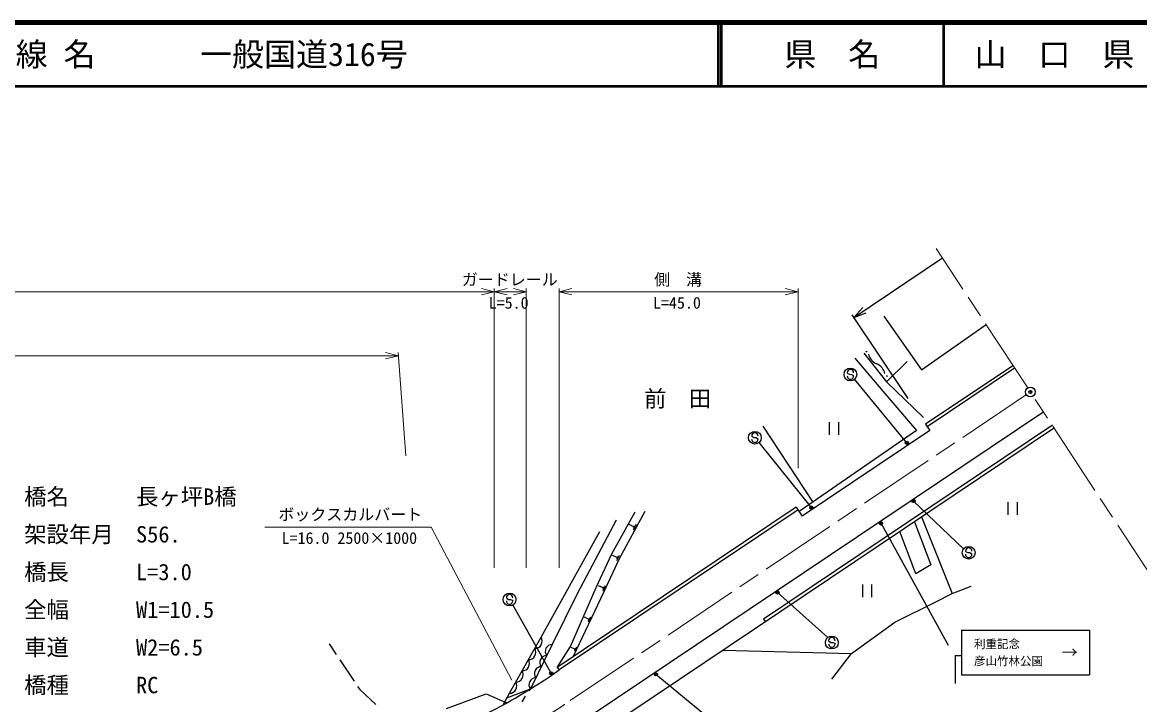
# Model space of a CAD drawing. Units: millimetres, scale not verified. Extents: x 40000 to 680000, y 20000 to 380000.
# Drawn here: x 188924 to 363711, y 273331 to 380000 of the extents above; entities that cross this region are included whole.
import ezdxf
from ezdxf.enums import TextEntityAlignment as Align

# ---------------------------------------------------------------- set-up
doc = ezdxf.new("R2010")
doc.units = ezdxf.units.MM
doc.header["$LTSCALE"] = 1000
doc.header["$PDMODE"] = 32
doc.header["$PDSIZE"] = 500
doc.linetypes.add('CHAIN', pattern=[18.5, 12, -1.5, 3.5, -1.5])
doc.layers.add('作業ﾚｲﾔ1', color=7, linetype='Continuous', lineweight=25)
doc.styles.add('ＭＳ ゴシック', font='')
doc.styles.get('ＭＳ ゴシック').set_extended_font_data('MS Gothic')

msp = doc.modelspace()

# ---------------------------------------------------------------- linework, layer by layer
at = {"layer": '作業ﾚｲﾔ1', "lineweight": 140}
msp.add_line((680000, 380000), (40000, 380000), dxfattribs=at)
at = {"layer": '作業ﾚｲﾔ1', "lineweight": 50}
for p, q in [((297750, 380000), (297750, 370000)), ((298250, 380000), (298250, 370000)), ((333000, 380000), (333000, 370000)), ((40000, 370000), (680000, 370000))]:
    msp.add_line(p, q, dxfattribs=at)
at = {"layer": '作業ﾚｲﾔ1', "linetype": 'CHAIN', "lineweight": 13}
for p, q in [((346206, 322842), (331892, 344640)), ((345994, 321797), (274646, 273963)), ((366875, 291363), (347029, 321588))]:
    msp.add_line(p, q, dxfattribs=at)
at = {"layer": '作業ﾚｲﾔ1'}
for p, q in [((319012, 333867), (332893, 343173)), ((327501, 321204), (318734, 334282)), ((319012, 333867), (320395, 335396)), ((319012, 333867), (320952, 334565)), ((323710, 334043), (329607, 325650)), ((329607, 325650), (339703, 332745)), ((319180, 327489), (323527, 322348)), ((320557, 328281), (324109, 323790)), ((324109, 323790), (327363, 326972)), ((317971, 325220), (318077, 325084)), ((343861, 326326), (330205, 317171)), ((344139, 325911), (330484, 316756)), ((318077, 325084), (318322, 324972)), ((318322, 324972), (318623, 324970)), ((318623, 324970), (318867, 324830)), ((318867, 324830), (318967, 324712)), ((327287, 314264), (319128, 324198)), ((324109, 323790), (329899, 318232)), ((323527, 322348), (328789, 316174)), ((348705, 319100), (277738, 271521)), ((350376, 316608), (279409, 269030)), ((304770, 316857), (312565, 304970)), ((350098, 317023), (304879, 286708)), ((315130, 317509), (315130, 315509)), ((316630, 315509), (316630, 317509)), ((330205, 317171), (330874, 316174)), ((303020, 315329), (303126, 315193)), ((303126, 315193), (303371, 315081)), ((303371, 315081), (303672, 315079)), ((303672, 315079), (303917, 314939)), ((303917, 314939), (304016, 314821)), ((328789, 316174), (310464, 303519)), ((330874, 316174), (310939, 302810)), ((312353, 304136), (304184, 314313)), ((309992, 304222), (272615, 279163)), ((309992, 304222), (310939, 302810)), ((328348, 305163), (336168, 297676)), ((343093, 304983), (343093, 302983)), ((344593, 302983), (344593, 304983)), ((310271, 303806), (272894, 278748)), ((281120, 296885), (284779, 303492)), ((286307, 303510), (282292, 296121)), ((329608, 302685), (334397, 290683)), ((281825, 302197), (275727, 290677)), ((284455, 301186), (283852, 301513)), ((284484, 301240), (284425, 301132)), ((284946, 301476), (284479, 300615)), ((284599, 301247), (284482, 301032)), ((284744, 301308), (284510, 300877)), ((323249, 301663), (333736, 282642)), ((328477, 301926), (331020, 295183)), ((270070, 283863), (279284, 300387)), ((328715, 293787), (326189, 300392)), ((336470, 297347), (336576, 297211)), ((336576, 297211), (336821, 297099)), ((278693, 291619), (281120, 296885)), ((282292, 296121), (279843, 290867)), ((281830, 296363), (281255, 296635)), ((281855, 296415), (281806, 296312)), ((281961, 296427), (281864, 296222)), ((282271, 296658), (281883, 295836)), ((282092, 296491), (281898, 296080)), ((336821, 297099), (337122, 297096)), ((337122, 297096), (337366, 296957)), ((337366, 296957), (337466, 296839)), ((331020, 295183), (328715, 293787)), ((279658, 291620), (279057, 291904)), ((280119, 291928), (279713, 291069)), ((320330, 292120), (320330, 290120)), ((321830, 290120), (321830, 292120)), ((275727, 290677), (271806, 282747)), ((274676, 282423), (278693, 291619)), ((279843, 290867), (275109, 280835)), ((279684, 291673), (279633, 291566)), ((279795, 291687), (279693, 291472)), ((279931, 291753), (279729, 291324)), ((307063, 290869), (314912, 283806)), ((331834, 289393), (334397, 290683)), ((334397, 290683), (337332, 291850)), ((264643, 290040), (264749, 289903)), ((264749, 289903), (264994, 289791)), ((264994, 289791), (265294, 289789)), ((265294, 289789), (265539, 289650)), ((265539, 289650), (265639, 289532)), ((271665, 278231), (265673, 288922)), ((325416, 286238), (331834, 289393)), ((277396, 286722), (276842, 286983)), ((277419, 286771), (277373, 286672)), ((277522, 286783), (277429, 286585)), ((277821, 287006), (277447, 286214)), ((277648, 286845), (277461, 286449)), ((304879, 286708), (305158, 286292)), ((318637, 281348), (325416, 286238)), ((335848, 284972), (355848, 284972)), ((335848, 284972), (335848, 277972)), ((355848, 284972), (355848, 277972)), ((265115, 275112), (270070, 283863)), ((315061, 283314), (315167, 283178)), ((315167, 283178), (315412, 283066)), ((236917, 282825), (238032, 281165)), ((271806, 282747), (268399, 275781)), ((272615, 279163), (274676, 282423)), ((275245, 282064), (274769, 282289)), ((275266, 282107), (275225, 282022)), ((275354, 282117), (275273, 281947)), ((275610, 282308), (275289, 281628)), ((275462, 282170), (275301, 281830)), ((298515, 281839), (318637, 281348)), ((315412, 283066), (315713, 283064)), ((315713, 283064), (315958, 282924)), ((315958, 282924), (316057, 282806)), ((238589, 280334), (240819, 277014)), ((315532, 277337), (318637, 281348)), ((334848, 281025), (334848, 276631)), ((334848, 281025), (335848, 281025)), ((272615, 279163), (272894, 278748)), ((288044, 278075), (296129, 271440)), ((335848, 277972), (355848, 277972)), ((241377, 276183), (241695, 275709)), ((241695, 275709), (244205, 273373)), ((255300, 272733), (261485, 274998)), ((261485, 274998), (264691, 273605)), ((264119, 273289), (265115, 275112)), ((264734, 274415), (268399, 275781)), ((267120, 273793), (267661, 274633)), ((268202, 275474), (268399, 275781))]:
    msp.add_line(p, q, dxfattribs=at)
at = {"layer": '作業ﾚｲﾔ1', "lineweight": 13}
for p, q in [((74206, 337876), (262752, 337876)), ((262752, 337876), (260752, 338376)), ((262752, 337876), (260752, 337376)), ((262752, 294706), (262752, 338376)), ((262752, 337876), (264752, 338376)), ((262752, 337876), (267752, 337876)), ((262752, 337876), (264752, 337376)), ((267752, 337876), (265752, 338376)), ((267752, 337876), (265752, 337376)), ((267752, 294706), (267752, 338376)), ((272894, 294706), (272894, 338376)), ((272894, 337876), (274894, 338376)), ((272894, 337876), (310271, 337876)), ((272894, 337876), (274894, 337376)), ((310271, 337876), (308271, 338376)), ((310271, 337876), (308271, 337376)), ((310271, 310309), (310271, 338376)), ((84689, 327876), (247752, 327876)), ((247752, 327876), (245752, 328376)), ((247752, 327876), (245752, 327376)), ((247715, 328376), (248909, 312209)), ((252860, 301098), (226849, 301098)), ((265513, 277139), (252860, 301098))]:
    msp.add_line(p, q, dxfattribs=at)
at = {"layer": '作業ﾚｲﾔ1'}
for centre, radius in [((320981, 328514), 50), ((318468, 324949), 1000), ((324172, 324703), 50), ((346617, 322215), 750), ((303517, 315058), 1000), ((327287, 314264), 250), ((327287, 314264), 200), ((327287, 314264), 150), ((327287, 314264), 100), ((327287, 314264), 50), ((327287, 314264), 20), ((312353, 304136), 250), ((312353, 304136), 200), ((312353, 304136), 150), ((312353, 304136), 100), ((312353, 304136), 50), ((312353, 304136), 20), ((328348, 305163), 250), ((328348, 305163), 200), ((328348, 305163), 150), ((328348, 305163), 100), ((328348, 305163), 50), ((328348, 305163), 20), ((323249, 301663), 250), ((323249, 301663), 200), ((323249, 301663), 150), ((323249, 301663), 100), ((323249, 301663), 50), ((323249, 301663), 20), ((336967, 297076), 1000), ((265140, 289768), 1000), ((307063, 290869), 250), ((307063, 290869), 200), ((307063, 290869), 150), ((307063, 290869), 100), ((307063, 290869), 50), ((307063, 290869), 20), ((315558, 283043), 1000), ((271665, 278231), 250), ((271665, 278231), 200), ((271665, 278231), 150), ((271665, 278231), 100), ((271665, 278231), 50), ((271665, 278231), 20), ((288044, 278075), 250), ((288044, 278075), 200), ((288044, 278075), 150), ((288044, 278075), 100), ((288044, 278075), 50), ((288044, 278075), 20)]:
    msp.add_circle(centre, radius, dxfattribs=at)
for centre, radius, start, end in [((323355, 328554), 2096, 191.66772, 248.2134), ((318471, 325216), 500, 359.55488, 179.55488), ((321799, 324662), 2096, 11.66772, 68.2134), ((318467, 324716), 500, 179.55488, 359.55488), ((303516, 314825), 500, 179.55488, 359.55488), ((303520, 315325), 500, 359.55488, 179.55488), ((336970, 297343), 500, 359.55488, 179.55488), ((336966, 296843), 500, 179.55488, 359.55488), ((265143, 290036), 500, 359.55488, 179.55488), ((265139, 289536), 500, 179.55488, 359.55488), ((269102, 283256), 1143, 268.83569, 32.12207), ((315561, 283310), 500, 359.55488, 179.55488), ((268111, 281506), 1143, 268.83569, 32.12207), ((271814, 281664), 1083, 90.42259, 217.45099), ((315557, 282810), 500, 179.55488, 359.55488), ((267120, 279755), 1143, 268.83569, 32.12207), ((270963, 279922), 1083, 90.42259, 217.45099), ((220073, 353878), 91840, 296.16921, 305.10942), ((266129, 278005), 1143, 268.83569, 32.12207), ((270111, 278181), 1083, 90.42259, 217.45099), ((265138, 276255), 1143, 268.83569, 32.12207), ((269259, 276439), 1083, 90.42259, 217.45099)]:
    msp.add_arc(centre, radius, start, end, dxfattribs=at)
at = {"layer": '作業ﾚｲﾔ1', "linetype": 'CHAIN', "lineweight": 13}
msp.add_arc((221949, 350406), 92847, 296.5326, 304.58096, dxfattribs=at)
at = {"layer": '作業ﾚｲﾔ1'}
for p in [(346617, 322215), (346617, 322215), (327287, 314264), (312353, 304136), (328348, 305163), (323249, 301663), (307063, 290869), (271665, 278231), (288044, 278075)]:
    msp.add_point(p, dxfattribs=at)

# ---------------------------------------------------------------- texts
at = {"layer": '作業ﾚｲﾔ1', "style": 'ＭＳ ゴシック'}
for s, height, p in [('路 線 名', 3666, (180380, 375000)), ('一般国道316号', 3666, (216734, 375000)), ('L=16.0 2500×1000', 1833, (229484, 299380))]:
    msp.add_text(s, height=height, dxfattribs=at).set_placement(p, align=Align.MIDDLE_LEFT)
for s, height, p in [('県\u3000名', 3666, (315625, 375000)), ('山\u3000口\u3000県', 3666, (350375, 375000)), ('L=5.0', 1833, (264999, 336154)), ('L=45.0', 1833, (291330, 336154)), ('前\u3000田', 2566, (291426, 321168))]:
    msp.add_text(s, height=height, dxfattribs=at).set_placement(p, align=Align.MIDDLE_CENTER)
for s, p in [('ガードレール', (265173, 338324)), ('側\u3000溝', (291504, 338324))]:
    msp.add_text(s, height=1833, dxfattribs=at).set_placement(p, align=Align.BOTTOM_CENTER)
for s, height, p in [('橋名\u3000\u3000\u3000長ヶ坪B橋', 2566, (189207, 303799)), ('ボックスカルバート', 1833, (228977, 301598)), ('架設年月\u3000S56.', 2566, (189207, 297908)), ('橋長\u3000\u3000\u3000L=3.0', 2566, (189207, 292016)), ('全幅\u3000\u3000\u3000W1=10.5', 2566, (189207, 286125)), ('車道\u3000\u3000\u3000W2=6.5', 2566, (189207, 280234)), ('橋種\u3000\u3000\u3000RC', 2566, (189207, 274343))]:
    msp.add_text(s, height=height, dxfattribs=at).set_placement(p, align=Align.BOTTOM_LEFT)
for s, p in [('利重記念', (337796, 282796)), ('彦山竹林公園', (337796, 280144))]:
    msp.add_text(s, height=1320, rotation=359.998, dxfattribs=at).set_placement(p, align=Align.MIDDLE_LEFT)
msp.add_text('←', height=1833, rotation=179.998, dxfattribs=at).set_placement((352780, 281564), align=Align.MIDDLE_CENTER)

doc.saveas('drawing.dxf')
